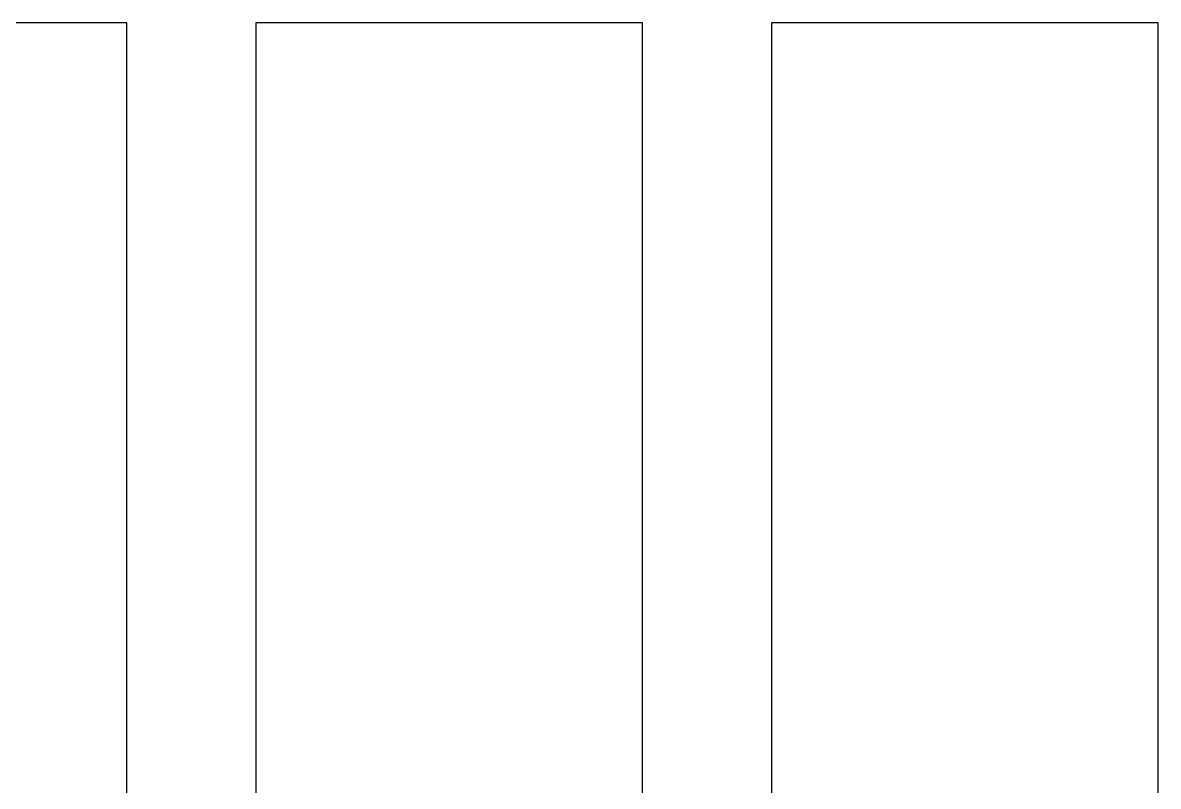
# Model space of a CAD drawing. Header units: millimetres. Extents: x -853432 to -773672, y -18171 to 22484.
# Drawn here: x -823613 to -822732, y -3389 to -2796 of the extents above; entities that cross this region are included whole.
import ezdxf
from ezdxf.xclip import XClip

# ---------------------------------------------------------------- set-up
doc = ezdxf.new("R2010")
doc.units = ezdxf.units.MM
doc.header["$XCLIPFRAME"] = 0
doc.layers.add('000 - WIPEOUT', color=250, linetype='Continuous')
doc.layers.add('A11_ALU.SOLID SHEET', color=2, linetype='Continuous')

# ---------------------------------------------------------------- blocks, each defined once
blk = doc.blocks.new('*U1535')
at = {"color": 3}
for points in [[(-437.5, 18550), (437.5, 18550), (437.5, 18250), (-437.5, 18250)], [(-437.5, 18150), (437.5, 18150), (437.5, 17850), (-437.5, 17850)], [(-437.5, 17750), (437.5, 17750), (437.5, 17450), (-437.5, 17450)]]:
    blk.add_wipeout(points, dxfattribs=at).dxf.layer = '000 - WIPEOUT'
at = {"layer": 'A11_ALU.SOLID SHEET', "color": 0, "linetype": 'ByBlock'}
for points in [[(-437.5, 18250), (437.5, 18250), (437.5, 18550), (-437.5, 18550)], [(-437.5, 17850), (437.5, 17850), (437.5, 18150), (-437.5, 18150)], [(-437.5, 17450), (437.5, 17450), (437.5, 17750), (-437.5, 17750)]]:
    blk.add_lwpolyline(points, close=True, dxfattribs=at)
blk = doc.blocks.new('*U1697')
at = {"layer": 'A11_ALU.SOLID SHEET', "color": 0, "linetype": 'ByBlock', "rotation": 90}
blk.add_blockref('*U1535', (-60600, -6813), dxfattribs=at)

msp = doc.modelspace()

# ---------------------------------------------------------------- block references
at = {"layer": 'A11_ALU.SOLID SHEET'}
ref = msp.add_blockref('*U1697', (-744682.37, 3579.02), dxfattribs=at)
XClip(ref).set_block_clipping_path([(-104690.1238047112, -9620.0029952966), (-34092.6543255156, 14392.9971737705)])

doc.saveas('drawing.dxf')
